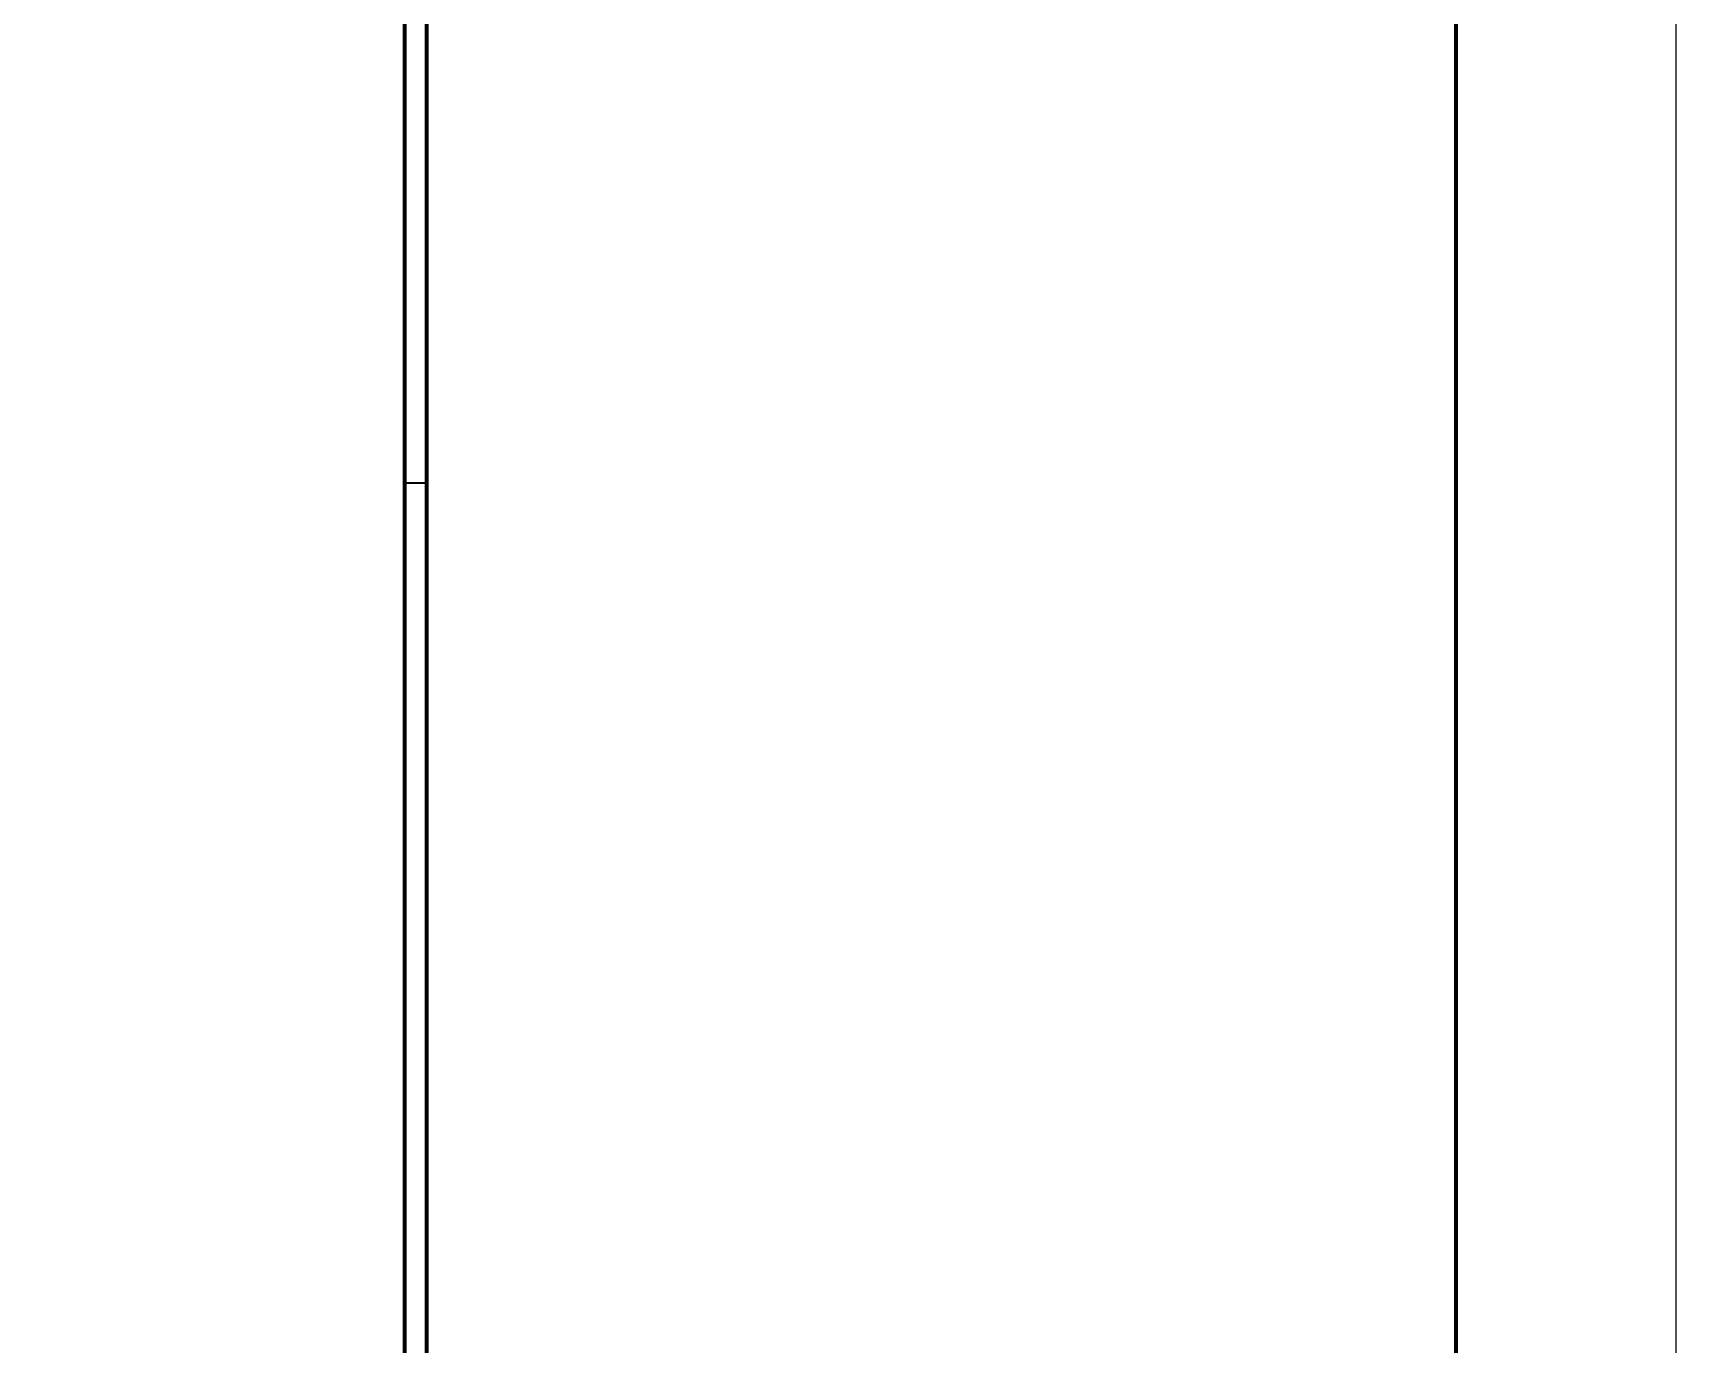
# Model space of a CAD drawing. Header units: millimetres. Extents: x 0 to 420, y 0 to 297.
# Drawn here: x 382.64 to 420, y 164.52 to 194.34 of the extents above; entities that cross this region are included whole.
import ezdxf

# ---------------------------------------------------------------- set-up
doc = ezdxf.new("R2010")
doc.units = ezdxf.units.MM
doc.linetypes.add('DASHED', pattern=[1.524, 1.27, -0.254])

msp = doc.modelspace()

# ---------------------------------------------------------------- linework, layer by layer
at = {"color": 1, "lineweight": 70}
for p, q in [((391.094, 132.1), (391.094, 256.5)), ((391.594, 132.1), (391.594, 256.5))]:
    msp.add_line(p, q, dxfattribs=at)
at = {"color": 5, "linetype": 'DASHED', "lineweight": 35}
for p, q in [((391.094, 132.1), (391.094, 256.5)), ((391.594, 132.1), (391.594, 256.5)), ((391.094, 185.6), (391.094, 185.61)), ((391.094, 185.61), (391.094, 185.61)), ((391.094, 185.61), (391.094, 185.609)), ((391.094, 185.609), (391.094, 185.61)), ((391.094, 185.61), (391.094, 185.61)), ((391.094, 185.61), (391.094, 185.6)), ((391.094, 185.609), (391.094, 185.606)), ((391.094, 185.606), (391.094, 185.609)), ((391.094, 185.606), (391.094, 185.603)), ((391.094, 185.603), (391.094, 185.606)), ((391.094, 185.603), (391.094, 185.599)), ((391.094, 185.599), (391.094, 185.603)), ((391.094, 185.569), (391.094, 185.6)), ((391.094, 185.6), (391.094, 185.569)), ((391.094, 185.599), (391.094, 185.594)), ((391.094, 185.594), (391.094, 185.599)), ((391.094, 185.594), (391.094, 185.589)), ((391.094, 185.589), (391.094, 185.594)), ((391.094, 185.589), (391.094, 185.582)), ((391.094, 185.582), (391.094, 185.589)), ((391.094, 185.582), (391.094, 185.574)), ((391.094, 185.574), (391.094, 185.582)), ((391.094, 185.574), (391.094, 185.566)), ((391.094, 185.566), (391.094, 185.574)), ((391.094, 185.52), (391.094, 185.569)), ((391.094, 185.569), (391.094, 185.52)), ((391.094, 185.566), (391.094, 185.557)), ((391.094, 185.557), (391.094, 185.566)), ((391.094, 185.557), (391.094, 185.547)), ((391.094, 185.547), (391.094, 185.557)), ((391.094, 185.547), (391.094, 185.536)), ((391.094, 185.536), (391.094, 185.547)), ((391.094, 185.536), (391.094, 185.525)), ((391.094, 185.525), (391.094, 185.536)), ((391.094, 185.525), (391.094, 184.907)), ((391.094, 184.907), (391.094, 185.525)), ((391.094, 185.452), (391.094, 185.52)), ((391.094, 185.52), (391.094, 185.452)), ((391.094, 185.37), (391.094, 185.452)), ((391.094, 185.452), (391.094, 185.37)), ((391.094, 185.275), (391.094, 185.37)), ((391.094, 185.37), (391.094, 185.275)), ((391.594, 185.6), (391.594, 185.61)), ((391.594, 185.61), (391.594, 185.61)), ((391.594, 185.61), (391.594, 185.609)), ((391.594, 185.609), (391.594, 185.61)), ((391.594, 185.61), (391.594, 185.61)), ((391.594, 185.61), (391.594, 185.6)), ((391.594, 185.609), (391.594, 185.606)), ((391.594, 185.606), (391.594, 185.609)), ((391.594, 185.606), (391.594, 185.603)), ((391.594, 185.603), (391.594, 185.606)), ((391.594, 185.603), (391.594, 185.599)), ((391.594, 185.599), (391.594, 185.603)), ((391.594, 185.569), (391.594, 185.6)), ((391.594, 185.6), (391.594, 185.569)), ((391.594, 185.599), (391.594, 185.594)), ((391.594, 185.594), (391.594, 185.599)), ((391.594, 185.594), (391.594, 185.589)), ((391.594, 185.589), (391.594, 185.594)), ((391.594, 185.589), (391.594, 185.582)), ((391.594, 185.582), (391.594, 185.589)), ((391.594, 185.582), (391.594, 185.574)), ((391.594, 185.574), (391.594, 185.582)), ((391.594, 185.574), (391.594, 185.566)), ((391.594, 185.566), (391.594, 185.574)), ((391.594, 185.52), (391.594, 185.569)), ((391.594, 185.569), (391.594, 185.52)), ((391.594, 185.566), (391.594, 185.557)), ((391.594, 185.557), (391.594, 185.566)), ((391.594, 185.557), (391.594, 185.547)), ((391.594, 185.547), (391.594, 185.557)), ((391.594, 185.547), (391.594, 185.536)), ((391.594, 185.536), (391.594, 185.547)), ((391.594, 185.536), (391.594, 185.525)), ((391.594, 185.525), (391.594, 185.536)), ((391.594, 185.525), (391.594, 184.907)), ((391.594, 184.907), (391.594, 185.525)), ((391.594, 185.452), (391.594, 185.52)), ((391.594, 185.52), (391.594, 185.452)), ((391.594, 185.37), (391.594, 185.452)), ((391.594, 185.452), (391.594, 185.37)), ((391.594, 185.275), (391.594, 185.37)), ((391.594, 185.37), (391.594, 185.275)), ((391.094, 185.171), (391.094, 185.275)), ((391.094, 185.275), (391.094, 185.171)), ((391.094, 185.061), (391.094, 185.171)), ((391.094, 185.171), (391.094, 185.061)), ((391.094, 184.95), (391.094, 185.061)), ((391.094, 185.061), (391.094, 184.95)), ((391.094, 184.841), (391.094, 184.95)), ((391.094, 184.95), (391.094, 184.841)), ((391.594, 185.171), (391.594, 185.275)), ((391.594, 185.275), (391.594, 185.171)), ((391.594, 185.061), (391.594, 185.171)), ((391.594, 185.171), (391.594, 185.061)), ((391.594, 184.95), (391.594, 185.061)), ((391.594, 185.061), (391.594, 184.95)), ((391.594, 184.841), (391.594, 184.95)), ((391.594, 184.95), (391.594, 184.841)), ((391.094, 184.907), (391.094, 184.841)), ((391.094, 184.841), (391.094, 184.907)), ((391.094, 184.841), (391.094, 184.759)), ((391.094, 184.737), (391.094, 184.841)), ((391.094, 184.759), (391.094, 184.841)), ((391.094, 184.841), (391.094, 184.737)), ((391.094, 184.759), (391.094, 184.665)), ((391.094, 184.665), (391.094, 184.759)), ((391.094, 184.746), (391.094, 184.75)), ((391.094, 184.75), (391.094, 184.734)), ((391.094, 184.734), (391.094, 184.75)), ((391.094, 184.75), (391.094, 184.746)), ((391.094, 184.734), (391.094, 184.746)), ((391.094, 184.746), (391.094, 184.734)), ((391.094, 184.643), (391.094, 184.737)), ((391.094, 184.737), (391.094, 184.643)), ((391.094, 184.714), (391.094, 184.734)), ((391.094, 184.734), (391.094, 184.686)), ((391.094, 184.686), (391.094, 184.734)), ((391.094, 184.734), (391.094, 184.714)), ((391.094, 184.686), (391.094, 184.714)), ((391.094, 184.714), (391.094, 184.686)), ((391.094, 184.65), (391.094, 184.686)), ((391.094, 184.686), (391.094, 184.608)), ((391.094, 184.608), (391.094, 184.686)), ((391.094, 184.686), (391.094, 184.65)), ((391.094, 184.665), (391.094, 184.562)), ((391.094, 184.562), (391.094, 184.665)), ((391.094, 184.608), (391.094, 184.65)), ((391.094, 184.65), (391.094, 184.608)), ((391.094, 184.562), (391.094, 184.643)), ((391.094, 184.643), (391.094, 184.562)), ((391.094, 184.56), (391.094, 184.608)), ((391.094, 184.608), (391.094, 184.505)), ((391.094, 184.505), (391.094, 184.608)), ((391.094, 184.608), (391.094, 184.56)), ((391.594, 184.907), (391.594, 184.841)), ((391.594, 184.841), (391.594, 184.907)), ((391.594, 184.841), (391.594, 184.759)), ((391.594, 184.737), (391.594, 184.841)), ((391.594, 184.759), (391.594, 184.841)), ((391.594, 184.841), (391.594, 184.737)), ((391.594, 184.759), (391.594, 184.665)), ((391.594, 184.665), (391.594, 184.759)), ((391.594, 184.734), (391.594, 184.75)), ((391.594, 184.75), (391.594, 184.746)), ((391.594, 184.746), (391.594, 184.75)), ((391.594, 184.75), (391.594, 184.734)), ((391.594, 184.746), (391.594, 184.734)), ((391.594, 184.734), (391.594, 184.746)), ((391.594, 184.643), (391.594, 184.737)), ((391.594, 184.737), (391.594, 184.643)), ((391.594, 184.686), (391.594, 184.734)), ((391.594, 184.734), (391.594, 184.714)), ((391.594, 184.714), (391.594, 184.734)), ((391.594, 184.734), (391.594, 184.686)), ((391.594, 184.714), (391.594, 184.686)), ((391.594, 184.686), (391.594, 184.714)), ((391.594, 184.608), (391.594, 184.686)), ((391.594, 184.686), (391.594, 184.65)), ((391.594, 184.65), (391.594, 184.686)), ((391.594, 184.686), (391.594, 184.608)), ((391.594, 184.665), (391.594, 184.562)), ((391.594, 184.562), (391.594, 184.665)), ((391.594, 184.65), (391.594, 184.608)), ((391.594, 184.608), (391.594, 184.65)), ((391.594, 184.562), (391.594, 184.643)), ((391.594, 184.643), (391.594, 184.562)), ((391.594, 184.505), (391.594, 184.608)), ((391.594, 184.608), (391.594, 184.56)), ((391.594, 184.56), (391.594, 184.608)), ((391.594, 184.608), (391.594, 184.505)), ((391.094, 184.562), (391.094, 184.453)), ((391.094, 184.496), (391.094, 184.562)), ((391.094, 184.453), (391.094, 184.562)), ((391.094, 184.562), (391.094, 184.496)), ((391.094, 184.505), (391.094, 184.56)), ((391.094, 184.56), (391.094, 184.505)), ((391.094, 184.446), (391.094, 184.505)), ((391.094, 184.505), (391.094, 184.382)), ((391.094, 184.382), (391.094, 184.505)), ((391.094, 184.505), (391.094, 184.446)), ((391.094, 183.878), (391.094, 184.496)), ((391.094, 184.496), (391.094, 183.878)), ((391.094, 184.453), (391.094, 184.342)), ((391.094, 184.342), (391.094, 184.453)), ((391.094, 184.382), (391.094, 184.446)), ((391.094, 184.446), (391.094, 184.382)), ((391.094, 184.315), (391.094, 184.382)), ((391.094, 184.382), (391.094, 184.245)), ((391.094, 184.245), (391.094, 184.382)), ((391.094, 184.382), (391.094, 184.315)), ((391.094, 184.342), (391.094, 184.232)), ((391.094, 184.232), (391.094, 184.342)), ((391.094, 184.245), (391.094, 184.315)), ((391.094, 184.315), (391.094, 184.245)), ((391.094, 184.173), (391.094, 184.245)), ((391.094, 184.245), (391.094, 184.1)), ((391.094, 184.1), (391.094, 184.245)), ((391.094, 184.245), (391.094, 184.173)), ((391.094, 184.232), (391.094, 184.128)), ((391.094, 184.128), (391.094, 184.232)), ((391.594, 184.562), (391.594, 184.453)), ((391.594, 184.496), (391.594, 184.562)), ((391.594, 184.453), (391.594, 184.562)), ((391.594, 184.562), (391.594, 184.496)), ((391.594, 184.56), (391.594, 184.505)), ((391.594, 184.505), (391.594, 184.56)), ((391.594, 184.382), (391.594, 184.505)), ((391.594, 184.505), (391.594, 184.446)), ((391.594, 184.446), (391.594, 184.505)), ((391.594, 184.505), (391.594, 184.382)), ((391.594, 183.878), (391.594, 184.496)), ((391.594, 184.496), (391.594, 183.878)), ((391.594, 184.453), (391.594, 184.342)), ((391.594, 184.342), (391.594, 184.453)), ((391.594, 184.446), (391.594, 184.382)), ((391.594, 184.382), (391.594, 184.446)), ((391.594, 184.245), (391.594, 184.382)), ((391.594, 184.382), (391.594, 184.315)), ((391.594, 184.315), (391.594, 184.382)), ((391.594, 184.382), (391.594, 184.245)), ((391.594, 184.342), (391.594, 184.232)), ((391.594, 184.232), (391.594, 184.342)), ((391.594, 184.315), (391.594, 184.245)), ((391.594, 184.245), (391.594, 184.315)), ((391.594, 184.1), (391.594, 184.245)), ((391.594, 184.245), (391.594, 184.173)), ((391.594, 184.173), (391.594, 184.245)), ((391.594, 184.245), (391.594, 184.1)), ((391.594, 184.232), (391.594, 184.128)), ((391.594, 184.128), (391.594, 184.232)), ((391.094, 184.1), (391.094, 184.173)), ((391.094, 184.173), (391.094, 184.1)), ((391.094, 184.128), (391.094, 184.033)), ((391.094, 184.033), (391.094, 184.128)), ((391.094, 184.1), (391.094, 183.955)), ((391.094, 184.027), (391.094, 184.1)), ((391.094, 184.1), (391.094, 184.027)), ((391.094, 183.955), (391.094, 184.1)), ((391.094, 184.1), (391.094, 124.1)), ((391.594, 184.1), (391.094, 184.1)), ((391.594, 184.1), (391.094, 184.1)), ((391.094, 124.1), (391.094, 184.1)), ((391.094, 184.033), (391.094, 183.95)), ((391.094, 183.95), (391.094, 184.033)), ((391.094, 183.955), (391.094, 184.027)), ((391.094, 184.027), (391.094, 183.955)), ((391.094, 183.955), (391.094, 183.818)), ((391.094, 183.885), (391.094, 183.955)), ((391.094, 183.955), (391.094, 183.885)), ((391.094, 183.818), (391.094, 183.955)), ((391.094, 183.95), (391.094, 183.883)), ((391.094, 183.883), (391.094, 183.95)), ((391.094, 183.818), (391.094, 183.885)), ((391.094, 183.885), (391.094, 183.818)), ((391.094, 183.883), (391.094, 183.833)), ((391.094, 183.833), (391.094, 183.883)), ((391.094, 183.866), (391.094, 183.878)), ((391.094, 183.878), (391.094, 183.866)), ((391.094, 183.856), (391.094, 183.866)), ((391.094, 183.866), (391.094, 183.856)), ((391.094, 183.846), (391.094, 183.856)), ((391.094, 183.856), (391.094, 183.846)), ((391.094, 183.837), (391.094, 183.846)), ((391.094, 183.846), (391.094, 183.837)), ((391.094, 183.828), (391.094, 183.837)), ((391.094, 183.837), (391.094, 183.828)), ((391.094, 183.833), (391.094, 183.803)), ((391.094, 183.803), (391.094, 183.833)), ((391.094, 183.821), (391.094, 183.828)), ((391.094, 183.828), (391.094, 183.821)), ((391.094, 183.814), (391.094, 183.821)), ((391.094, 183.821), (391.094, 183.814)), ((391.094, 183.818), (391.094, 183.695)), ((391.094, 183.754), (391.094, 183.818)), ((391.094, 183.818), (391.094, 183.754)), ((391.094, 183.695), (391.094, 183.818)), ((391.594, 184.173), (391.594, 184.1)), ((391.594, 184.1), (391.594, 184.173)), ((391.594, 184.128), (391.594, 184.033)), ((391.594, 184.033), (391.594, 184.128)), ((391.594, 184.1), (391.594, 184.027)), ((391.594, 183.955), (391.594, 184.1)), ((391.594, 184.1), (391.594, 183.955)), ((391.594, 184.027), (391.594, 184.1)), ((391.594, 124.1), (391.594, 184.1)), ((391.594, 184.1), (391.594, 124.1)), ((391.594, 184.033), (391.594, 183.95)), ((391.594, 183.95), (391.594, 184.033)), ((391.594, 184.027), (391.594, 183.955)), ((391.594, 183.955), (391.594, 184.027)), ((391.594, 183.955), (391.594, 183.885)), ((391.594, 183.818), (391.594, 183.955)), ((391.594, 183.955), (391.594, 183.818)), ((391.594, 183.885), (391.594, 183.955)), ((391.594, 183.95), (391.594, 183.883)), ((391.594, 183.883), (391.594, 183.95)), ((391.594, 183.885), (391.594, 183.818)), ((391.594, 183.818), (391.594, 183.885)), ((391.594, 183.883), (391.594, 183.833)), ((391.594, 183.833), (391.594, 183.883)), ((391.594, 183.866), (391.594, 183.878)), ((391.594, 183.878), (391.594, 183.866)), ((391.594, 183.856), (391.594, 183.866)), ((391.594, 183.866), (391.594, 183.856)), ((391.594, 183.846), (391.594, 183.856)), ((391.594, 183.856), (391.594, 183.846)), ((391.594, 183.837), (391.594, 183.846)), ((391.594, 183.846), (391.594, 183.837)), ((391.594, 183.828), (391.594, 183.837)), ((391.594, 183.837), (391.594, 183.828)), ((391.594, 183.833), (391.594, 183.803)), ((391.594, 183.803), (391.594, 183.833)), ((391.594, 183.821), (391.594, 183.828)), ((391.594, 183.828), (391.594, 183.821)), ((391.594, 183.814), (391.594, 183.821)), ((391.594, 183.821), (391.594, 183.814)), ((391.594, 183.818), (391.594, 183.754)), ((391.594, 183.695), (391.594, 183.818)), ((391.594, 183.818), (391.594, 183.695)), ((391.594, 183.754), (391.594, 183.818)), ((391.094, 183.808), (391.094, 183.814)), ((391.094, 183.814), (391.094, 183.808)), ((391.094, 183.804), (391.094, 183.808)), ((391.094, 183.808), (391.094, 183.804)), ((391.094, 183.8), (391.094, 183.804)), ((391.094, 183.804), (391.094, 183.8)), ((391.094, 183.803), (391.094, 183.792)), ((391.094, 183.792), (391.094, 183.803)), ((391.094, 183.796), (391.094, 183.8)), ((391.094, 183.8), (391.094, 183.796)), ((391.094, 183.794), (391.094, 183.796)), ((391.094, 183.796), (391.094, 183.794)), ((391.094, 183.793), (391.094, 183.794)), ((391.094, 183.794), (391.094, 183.793)), ((391.094, 183.792), (391.094, 183.793)), ((391.094, 183.793), (391.094, 183.792)), ((391.094, 183.695), (391.094, 183.754)), ((391.094, 183.754), (391.094, 183.695)), ((391.094, 183.695), (391.094, 183.592)), ((391.094, 183.64), (391.094, 183.695)), ((391.094, 183.695), (391.094, 183.64)), ((391.094, 183.592), (391.094, 183.695)), ((391.094, 183.592), (391.094, 183.64)), ((391.094, 183.64), (391.094, 183.592)), ((391.094, 183.592), (391.094, 183.514)), ((391.094, 183.55), (391.094, 183.592)), ((391.094, 183.592), (391.094, 183.55)), ((391.094, 183.514), (391.094, 183.592)), ((391.094, 183.514), (391.094, 183.55)), ((391.094, 183.55), (391.094, 183.514)), ((391.094, 183.514), (391.094, 183.466)), ((391.094, 183.486), (391.094, 183.514)), ((391.094, 183.514), (391.094, 183.486)), ((391.094, 183.466), (391.094, 183.514)), ((391.094, 183.466), (391.094, 183.486)), ((391.094, 183.486), (391.094, 183.466)), ((391.094, 183.466), (391.094, 183.45)), ((391.094, 183.454), (391.094, 183.466)), ((391.094, 183.466), (391.094, 183.454)), ((391.094, 183.45), (391.094, 183.466)), ((391.094, 183.45), (391.094, 183.454)), ((391.094, 183.454), (391.094, 183.45)), ((391.594, 183.808), (391.594, 183.814)), ((391.594, 183.814), (391.594, 183.808)), ((391.594, 183.804), (391.594, 183.808)), ((391.594, 183.808), (391.594, 183.804)), ((391.594, 183.8), (391.594, 183.804)), ((391.594, 183.804), (391.594, 183.8)), ((391.594, 183.803), (391.594, 183.792)), ((391.594, 183.792), (391.594, 183.803)), ((391.594, 183.796), (391.594, 183.8)), ((391.594, 183.8), (391.594, 183.796)), ((391.594, 183.794), (391.594, 183.796)), ((391.594, 183.796), (391.594, 183.794)), ((391.594, 183.793), (391.594, 183.794)), ((391.594, 183.794), (391.594, 183.793)), ((391.594, 183.792), (391.594, 183.793)), ((391.594, 183.793), (391.594, 183.792)), ((391.594, 183.754), (391.594, 183.695)), ((391.594, 183.695), (391.594, 183.754)), ((391.594, 183.695), (391.594, 183.64)), ((391.594, 183.592), (391.594, 183.695)), ((391.594, 183.695), (391.594, 183.592)), ((391.594, 183.64), (391.594, 183.695)), ((391.594, 183.64), (391.594, 183.592)), ((391.594, 183.592), (391.594, 183.64)), ((391.594, 183.592), (391.594, 183.55)), ((391.594, 183.514), (391.594, 183.592)), ((391.594, 183.592), (391.594, 183.514)), ((391.594, 183.55), (391.594, 183.592)), ((391.594, 183.55), (391.594, 183.514)), ((391.594, 183.514), (391.594, 183.55)), ((391.594, 183.514), (391.594, 183.486)), ((391.594, 183.466), (391.594, 183.514)), ((391.594, 183.514), (391.594, 183.466)), ((391.594, 183.486), (391.594, 183.514)), ((391.594, 183.486), (391.594, 183.466)), ((391.594, 183.466), (391.594, 183.486)), ((391.594, 183.466), (391.594, 183.454)), ((391.594, 183.45), (391.594, 183.466)), ((391.594, 183.466), (391.594, 183.45)), ((391.594, 183.454), (391.594, 183.466)), ((391.594, 183.454), (391.594, 183.45)), ((391.594, 183.45), (391.594, 183.454)), ((391.094, 174.457), (391.094, 174.467)), ((391.094, 174.467), (391.094, 174.467)), ((391.094, 174.467), (391.094, 174.465)), ((391.094, 174.465), (391.094, 174.467)), ((391.094, 174.467), (391.094, 174.467)), ((391.094, 174.467), (391.094, 174.457)), ((391.094, 174.465), (391.094, 174.463)), ((391.094, 174.463), (391.094, 174.465)), ((391.094, 174.463), (391.094, 174.46)), ((391.094, 174.46), (391.094, 174.463)), ((391.094, 174.46), (391.094, 174.456)), ((391.094, 174.456), (391.094, 174.46)), ((391.094, 174.426), (391.094, 174.457)), ((391.094, 174.457), (391.094, 174.426)), ((391.094, 174.456), (391.094, 174.451)), ((391.094, 174.451), (391.094, 174.456)), ((391.094, 174.451), (391.094, 174.445)), ((391.094, 174.445), (391.094, 174.451)), ((391.094, 174.445), (391.094, 174.439)), ((391.094, 174.439), (391.094, 174.445)), ((391.094, 174.439), (391.094, 174.431)), ((391.094, 174.431), (391.094, 174.439)), ((391.094, 174.431), (391.094, 174.423)), ((391.094, 174.423), (391.094, 174.431)), ((391.094, 174.376), (391.094, 174.426)), ((391.094, 174.426), (391.094, 174.376)), ((391.094, 174.423), (391.094, 174.414)), ((391.094, 174.414), (391.094, 174.423)), ((391.094, 174.414), (391.094, 174.404)), ((391.094, 174.404), (391.094, 174.414)), ((391.094, 174.404), (391.094, 174.393)), ((391.094, 174.393), (391.094, 174.404)), ((391.094, 174.393), (391.094, 174.382)), ((391.094, 174.382), (391.094, 174.393)), ((391.094, 174.382), (391.094, 173.763)), ((391.094, 173.763), (391.094, 174.382)), ((391.094, 174.309), (391.094, 174.376)), ((391.094, 174.376), (391.094, 174.309)), ((391.094, 174.227), (391.094, 174.309)), ((391.094, 174.309), (391.094, 174.227)), ((391.094, 174.132), (391.094, 174.227)), ((391.094, 174.227), (391.094, 174.132)), ((391.094, 174.028), (391.094, 174.132)), ((391.094, 174.132), (391.094, 174.028)), ((391.594, 174.457), (391.594, 174.467)), ((391.594, 174.467), (391.594, 174.467)), ((391.594, 174.467), (391.594, 174.465)), ((391.594, 174.465), (391.594, 174.467)), ((391.594, 174.467), (391.594, 174.467)), ((391.594, 174.467), (391.594, 174.457)), ((391.594, 174.465), (391.594, 174.463)), ((391.594, 174.463), (391.594, 174.465)), ((391.594, 174.463), (391.594, 174.46)), ((391.594, 174.46), (391.594, 174.463)), ((391.594, 174.46), (391.594, 174.456)), ((391.594, 174.456), (391.594, 174.46)), ((391.594, 174.426), (391.594, 174.457)), ((391.594, 174.457), (391.594, 174.426)), ((391.594, 174.456), (391.594, 174.451)), ((391.594, 174.451), (391.594, 174.456)), ((391.594, 174.451), (391.594, 174.445)), ((391.594, 174.445), (391.594, 174.451)), ((391.594, 174.445), (391.594, 174.439)), ((391.594, 174.439), (391.594, 174.445)), ((391.594, 174.439), (391.594, 174.431)), ((391.594, 174.431), (391.594, 174.439)), ((391.594, 174.431), (391.594, 174.423)), ((391.594, 174.423), (391.594, 174.431)), ((391.594, 174.376), (391.594, 174.426)), ((391.594, 174.426), (391.594, 174.376)), ((391.594, 174.423), (391.594, 174.414)), ((391.594, 174.414), (391.594, 174.423)), ((391.594, 174.414), (391.594, 174.404)), ((391.594, 174.404), (391.594, 174.414)), ((391.594, 174.404), (391.594, 174.393)), ((391.594, 174.393), (391.594, 174.404)), ((391.594, 174.393), (391.594, 174.382)), ((391.594, 174.382), (391.594, 174.393)), ((391.594, 174.382), (391.594, 173.763)), ((391.594, 173.763), (391.594, 174.382)), ((391.594, 174.309), (391.594, 174.376)), ((391.594, 174.376), (391.594, 174.309)), ((391.594, 174.227), (391.594, 174.309)), ((391.594, 174.309), (391.594, 174.227)), ((391.594, 174.132), (391.594, 174.227)), ((391.594, 174.227), (391.594, 174.132)), ((391.594, 174.028), (391.594, 174.132)), ((391.594, 174.132), (391.594, 174.028)), ((391.094, 173.918), (391.094, 174.028)), ((391.094, 174.028), (391.094, 173.918)), ((391.094, 173.807), (391.094, 173.918)), ((391.094, 173.918), (391.094, 173.807)), ((391.094, 173.698), (391.094, 173.807)), ((391.094, 173.807), (391.094, 173.698)), ((391.094, 173.763), (391.094, 173.698)), ((391.094, 173.698), (391.094, 173.763)), ((391.594, 173.918), (391.594, 174.028)), ((391.594, 174.028), (391.594, 173.918)), ((391.594, 173.807), (391.594, 173.918)), ((391.594, 173.918), (391.594, 173.807)), ((391.594, 173.698), (391.594, 173.807)), ((391.594, 173.807), (391.594, 173.698)), ((391.594, 173.763), (391.594, 173.698)), ((391.594, 173.698), (391.594, 173.763)), ((391.094, 173.698), (391.094, 173.616)), ((391.094, 173.594), (391.094, 173.698)), ((391.094, 173.616), (391.094, 173.698)), ((391.094, 173.698), (391.094, 173.594)), ((391.094, 173.616), (391.094, 173.522)), ((391.094, 173.522), (391.094, 173.616)), ((391.094, 173.5), (391.094, 173.594)), ((391.094, 173.594), (391.094, 173.5)), ((391.094, 173.522), (391.094, 173.419)), ((391.094, 173.419), (391.094, 173.522)), ((391.094, 173.419), (391.094, 173.5)), ((391.094, 173.5), (391.094, 173.419)), ((391.094, 173.419), (391.094, 173.31)), ((391.094, 173.353), (391.094, 173.419)), ((391.094, 173.31), (391.094, 173.419)), ((391.094, 173.419), (391.094, 173.353)), ((391.594, 173.698), (391.594, 173.616)), ((391.594, 173.594), (391.594, 173.698)), ((391.594, 173.616), (391.594, 173.698)), ((391.594, 173.698), (391.594, 173.594)), ((391.594, 173.616), (391.594, 173.522)), ((391.594, 173.522), (391.594, 173.616)), ((391.594, 173.5), (391.594, 173.594)), ((391.594, 173.594), (391.594, 173.5)), ((391.594, 173.522), (391.594, 173.419)), ((391.594, 173.419), (391.594, 173.522)), ((391.594, 173.419), (391.594, 173.5)), ((391.594, 173.5), (391.594, 173.419)), ((391.594, 173.419), (391.594, 173.31)), ((391.594, 173.353), (391.594, 173.419)), ((391.594, 173.31), (391.594, 173.419)), ((391.594, 173.419), (391.594, 173.353)), ((391.094, 172.735), (391.094, 173.353)), ((391.094, 173.353), (391.094, 172.735)), ((391.094, 173.31), (391.094, 173.198)), ((391.094, 173.198), (391.094, 173.31)), ((391.094, 173.198), (391.094, 173.089)), ((391.094, 173.089), (391.094, 173.198)), ((391.094, 173.089), (391.094, 172.985)), ((391.094, 172.985), (391.094, 173.089)), ((391.094, 172.985), (391.094, 172.89)), ((391.094, 172.89), (391.094, 172.985)), ((391.594, 172.735), (391.594, 173.353)), ((391.594, 173.353), (391.594, 172.735)), ((391.594, 173.31), (391.594, 173.198)), ((391.594, 173.198), (391.594, 173.31)), ((391.594, 173.198), (391.594, 173.089)), ((391.594, 173.089), (391.594, 173.198)), ((391.594, 173.089), (391.594, 172.985)), ((391.594, 172.985), (391.594, 173.089)), ((391.594, 172.985), (391.594, 172.89)), ((391.594, 172.89), (391.594, 172.985)), ((391.094, 172.89), (391.094, 172.807)), ((391.094, 172.807), (391.094, 172.89)), ((391.094, 172.807), (391.094, 172.74)), ((391.094, 172.74), (391.094, 172.807)), ((391.094, 172.746), (391.094, 172.75)), ((391.094, 172.75), (391.094, 172.734)), ((391.094, 172.734), (391.094, 172.75)), ((391.094, 172.75), (391.094, 172.746)), ((391.094, 172.734), (391.094, 172.746)), ((391.094, 172.746), (391.094, 172.734)), ((391.094, 172.74), (391.094, 172.69)), ((391.094, 172.69), (391.094, 172.74)), ((391.094, 172.723), (391.094, 172.735)), ((391.094, 172.735), (391.094, 172.723)), ((391.094, 172.714), (391.094, 172.734)), ((391.094, 172.734), (391.094, 172.686)), ((391.094, 172.686), (391.094, 172.734)), ((391.094, 172.734), (391.094, 172.714)), ((391.094, 172.713), (391.094, 172.723)), ((391.094, 172.723), (391.094, 172.713)), ((391.094, 172.686), (391.094, 172.714)), ((391.094, 172.714), (391.094, 172.686)), ((391.094, 172.703), (391.094, 172.713)), ((391.094, 172.713), (391.094, 172.703)), ((391.094, 172.693), (391.094, 172.703)), ((391.094, 172.703), (391.094, 172.693)), ((391.094, 172.685), (391.094, 172.693)), ((391.094, 172.693), (391.094, 172.685)), ((391.094, 172.69), (391.094, 172.659)), ((391.094, 172.659), (391.094, 172.69)), ((391.094, 172.65), (391.094, 172.686)), ((391.094, 172.686), (391.094, 172.608)), ((391.094, 172.608), (391.094, 172.686)), ((391.094, 172.686), (391.094, 172.65)), ((391.094, 172.678), (391.094, 172.685)), ((391.094, 172.685), (391.094, 172.678)), ((391.094, 172.671), (391.094, 172.678)), ((391.094, 172.678), (391.094, 172.671)), ((391.094, 172.665), (391.094, 172.671)), ((391.094, 172.671), (391.094, 172.665)), ((391.094, 172.66), (391.094, 172.665)), ((391.094, 172.665), (391.094, 172.66)), ((391.094, 172.656), (391.094, 172.66)), ((391.094, 172.66), (391.094, 172.656)), ((391.094, 172.659), (391.094, 172.649)), ((391.094, 172.649), (391.094, 172.659)), ((391.094, 172.653), (391.094, 172.656)), ((391.094, 172.656), (391.094, 172.653)), ((391.094, 172.651), (391.094, 172.653)), ((391.094, 172.653), (391.094, 172.651)), ((391.094, 172.65), (391.094, 172.651)), ((391.094, 172.651), (391.094, 172.65)), ((391.094, 172.608), (391.094, 172.65)), ((391.094, 172.65), (391.094, 172.608)), ((391.094, 172.649), (391.094, 172.65)), ((391.094, 172.65), (391.094, 172.649)), ((391.094, 172.56), (391.094, 172.608)), ((391.094, 172.608), (391.094, 172.505)), ((391.094, 172.505), (391.094, 172.608)), ((391.094, 172.608), (391.094, 172.56)), ((391.594, 172.89), (391.594, 172.807)), ((391.594, 172.807), (391.594, 172.89)), ((391.594, 172.807), (391.594, 172.74)), ((391.594, 172.74), (391.594, 172.807)), ((391.594, 172.734), (391.594, 172.75)), ((391.594, 172.75), (391.594, 172.746)), ((391.594, 172.746), (391.594, 172.75)), ((391.594, 172.75), (391.594, 172.734)), ((391.594, 172.746), (391.594, 172.734)), ((391.594, 172.734), (391.594, 172.746)), ((391.594, 172.74), (391.594, 172.69)), ((391.594, 172.69), (391.594, 172.74)), ((391.594, 172.723), (391.594, 172.735)), ((391.594, 172.735), (391.594, 172.723)), ((391.594, 172.686), (391.594, 172.734)), ((391.594, 172.734), (391.594, 172.714)), ((391.594, 172.714), (391.594, 172.734)), ((391.594, 172.734), (391.594, 172.686)), ((391.594, 172.713), (391.594, 172.723)), ((391.594, 172.723), (391.594, 172.713)), ((391.594, 172.714), (391.594, 172.686)), ((391.594, 172.686), (391.594, 172.714)), ((391.594, 172.703), (391.594, 172.713)), ((391.594, 172.713), (391.594, 172.703)), ((391.594, 172.693), (391.594, 172.703)), ((391.594, 172.703), (391.594, 172.693)), ((391.594, 172.685), (391.594, 172.693)), ((391.594, 172.693), (391.594, 172.685)), ((391.594, 172.69), (391.594, 172.659)), ((391.594, 172.659), (391.594, 172.69)), ((391.594, 172.608), (391.594, 172.686)), ((391.594, 172.686), (391.594, 172.65)), ((391.594, 172.65), (391.594, 172.686)), ((391.594, 172.686), (391.594, 172.608)), ((391.594, 172.678), (391.594, 172.685)), ((391.594, 172.685), (391.594, 172.678)), ((391.594, 172.671), (391.594, 172.678)), ((391.594, 172.678), (391.594, 172.671)), ((391.594, 172.665), (391.594, 172.671)), ((391.594, 172.671), (391.594, 172.665)), ((391.594, 172.66), (391.594, 172.665)), ((391.594, 172.665), (391.594, 172.66)), ((391.594, 172.656), (391.594, 172.66)), ((391.594, 172.66), (391.594, 172.656)), ((391.594, 172.659), (391.594, 172.649)), ((391.594, 172.649), (391.594, 172.659)), ((391.594, 172.653), (391.594, 172.656)), ((391.594, 172.656), (391.594, 172.653)), ((391.594, 172.651), (391.594, 172.653)), ((391.594, 172.653), (391.594, 172.651)), ((391.594, 172.65), (391.594, 172.651)), ((391.594, 172.651), (391.594, 172.65)), ((391.594, 172.65), (391.594, 172.608)), ((391.594, 172.608), (391.594, 172.65)), ((391.594, 172.649), (391.594, 172.65)), ((391.594, 172.65), (391.594, 172.649)), ((391.594, 172.505), (391.594, 172.608)), ((391.594, 172.608), (391.594, 172.56)), ((391.594, 172.56), (391.594, 172.608)), ((391.594, 172.608), (391.594, 172.505)), ((391.094, 172.505), (391.094, 172.56)), ((391.094, 172.56), (391.094, 172.505)), ((391.094, 172.446), (391.094, 172.505)), ((391.094, 172.505), (391.094, 172.382)), ((391.094, 172.382), (391.094, 172.505)), ((391.094, 172.505), (391.094, 172.446)), ((391.094, 172.382), (391.094, 172.446)), ((391.094, 172.446), (391.094, 172.382)), ((391.094, 172.315), (391.094, 172.382)), ((391.094, 172.382), (391.094, 172.245)), ((391.094, 172.245), (391.094, 172.382)), ((391.094, 172.382), (391.094, 172.315)), ((391.094, 172.245), (391.094, 172.315)), ((391.094, 172.315), (391.094, 172.245)), ((391.094, 172.173), (391.094, 172.245)), ((391.094, 172.245), (391.094, 172.1)), ((391.094, 172.1), (391.094, 172.245)), ((391.094, 172.245), (391.094, 172.173)), ((391.594, 172.56), (391.594, 172.505)), ((391.594, 172.505), (391.594, 172.56)), ((391.594, 172.382), (391.594, 172.505)), ((391.594, 172.505), (391.594, 172.446)), ((391.594, 172.446), (391.594, 172.505)), ((391.594, 172.505), (391.594, 172.382)), ((391.594, 172.446), (391.594, 172.382)), ((391.594, 172.382), (391.594, 172.446)), ((391.594, 172.245), (391.594, 172.382)), ((391.594, 172.382), (391.594, 172.315)), ((391.594, 172.315), (391.594, 172.382)), ((391.594, 172.382), (391.594, 172.245)), ((391.594, 172.315), (391.594, 172.245)), ((391.594, 172.245), (391.594, 172.315)), ((391.594, 172.1), (391.594, 172.245)), ((391.594, 172.245), (391.594, 172.173)), ((391.594, 172.173), (391.594, 172.245)), ((391.594, 172.245), (391.594, 172.1)), ((391.094, 172.1), (391.094, 172.173)), ((391.094, 172.173), (391.094, 172.1)), ((391.094, 172.1), (391.094, 171.955)), ((391.094, 172.027), (391.094, 172.1)), ((391.094, 172.1), (391.094, 172.027)), ((391.094, 171.955), (391.094, 172.1)), ((391.094, 171.955), (391.094, 172.027)), ((391.094, 172.027), (391.094, 171.955)), ((391.094, 171.955), (391.094, 171.818)), ((391.094, 171.885), (391.094, 171.955)), ((391.094, 171.955), (391.094, 171.885)), ((391.094, 171.818), (391.094, 171.955)), ((391.094, 171.818), (391.094, 171.885)), ((391.094, 171.885), (391.094, 171.818)), ((391.594, 172.173), (391.594, 172.1)), ((391.594, 172.1), (391.594, 172.173)), ((391.594, 172.1), (391.594, 172.027)), ((391.594, 171.955), (391.594, 172.1)), ((391.594, 172.1), (391.594, 171.955)), ((391.594, 172.027), (391.594, 172.1)), ((391.594, 172.027), (391.594, 171.955)), ((391.594, 171.955), (391.594, 172.027)), ((391.594, 171.955), (391.594, 171.885)), ((391.594, 171.818), (391.594, 171.955)), ((391.594, 171.955), (391.594, 171.818)), ((391.594, 171.885), (391.594, 171.955)), ((391.594, 171.885), (391.594, 171.818)), ((391.594, 171.818), (391.594, 171.885)), ((391.094, 171.818), (391.094, 171.695)), ((391.094, 171.754), (391.094, 171.818)), ((391.094, 171.818), (391.094, 171.754)), ((391.094, 171.695), (391.094, 171.818)), ((391.094, 171.695), (391.094, 171.754)), ((391.094, 171.754), (391.094, 171.695)), ((391.094, 171.695), (391.094, 171.592)), ((391.094, 171.64), (391.094, 171.695)), ((391.094, 171.695), (391.094, 171.64)), ((391.094, 171.592), (391.094, 171.695)), ((391.094, 171.592), (391.094, 171.64)), ((391.094, 171.64), (391.094, 171.592)), ((391.094, 171.592), (391.094, 171.514)), ((391.094, 171.55), (391.094, 171.592)), ((391.094, 171.592), (391.094, 171.55)), ((391.094, 171.514), (391.094, 171.592)), ((391.094, 171.514), (391.094, 171.55)), ((391.094, 171.55), (391.094, 171.514)), ((391.094, 171.514), (391.094, 171.466)), ((391.094, 171.486), (391.094, 171.514)), ((391.094, 171.514), (391.094, 171.486)), ((391.094, 171.466), (391.094, 171.514)), ((391.594, 171.818), (391.594, 171.754)), ((391.594, 171.695), (391.594, 171.818)), ((391.594, 171.818), (391.594, 171.695)), ((391.594, 171.754), (391.594, 171.818)), ((391.594, 171.754), (391.594, 171.695)), ((391.594, 171.695), (391.594, 171.754)), ((391.594, 171.695), (391.594, 171.64)), ((391.594, 171.592), (391.594, 171.695)), ((391.594, 171.695), (391.594, 171.592)), ((391.594, 171.64), (391.594, 171.695)), ((391.594, 171.64), (391.594, 171.592)), ((391.594, 171.592), (391.594, 171.64)), ((391.594, 171.592), (391.594, 171.55)), ((391.594, 171.514), (391.594, 171.592)), ((391.594, 171.592), (391.594, 171.514)), ((391.594, 171.55), (391.594, 171.592)), ((391.594, 171.55), (391.594, 171.514)), ((391.594, 171.514), (391.594, 171.55)), ((391.594, 171.514), (391.594, 171.486)), ((391.594, 171.466), (391.594, 171.514)), ((391.594, 171.514), (391.594, 171.466)), ((391.594, 171.486), (391.594, 171.514)), ((391.094, 171.466), (391.094, 171.486)), ((391.094, 171.486), (391.094, 171.466)), ((391.094, 171.466), (391.094, 171.45)), ((391.094, 171.454), (391.094, 171.466)), ((391.094, 171.466), (391.094, 171.454)), ((391.094, 171.45), (391.094, 171.466)), ((391.094, 171.45), (391.094, 171.454)), ((391.094, 171.454), (391.094, 171.45)), ((391.594, 171.486), (391.594, 171.466)), ((391.594, 171.466), (391.594, 171.486)), ((391.594, 171.466), (391.594, 171.454)), ((391.594, 171.45), (391.594, 171.466)), ((391.594, 171.466), (391.594, 171.45)), ((391.594, 171.454), (391.594, 171.466)), ((391.594, 171.454), (391.594, 171.45)), ((391.594, 171.45), (391.594, 171.454))]:
    msp.add_line(p, q, dxfattribs=at)
at = {"color": 7, "lineweight": 25}
msp.add_lwpolyline([(0, 0), (420, 0), (420, 297), (0, 297)], close=True, dxfattribs=at)
at = {"color": 7, "lineweight": 70}
msp.add_lwpolyline([(20, 5), (415, 5), (415, 292), (20, 292)], close=True, dxfattribs=at)

doc.saveas('drawing.dxf')
